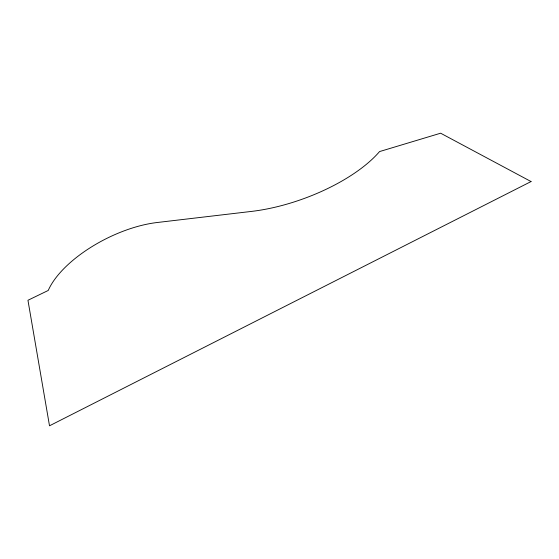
<?xml version="1.0" encoding="UTF-8"?>
<svg xmlns="http://www.w3.org/2000/svg" width="559" height="559" viewBox="0 0 559 559"><rect width="100%" height="100%" fill="white"/><g stroke="black" fill="none" stroke-linecap="round" stroke-linejoin="round"><path stroke-width="0.84" d="M531.05 181.556L49.506 425.797L27.95 300.274L48.235 290.456A85.115 38.767 -26.8 0 1 157.17 222.51L251.578 211.4A107.992 44.685 -20.1 0 0 379.554 151.573L440.632 133.203L531.05 181.556"/></g></svg>
